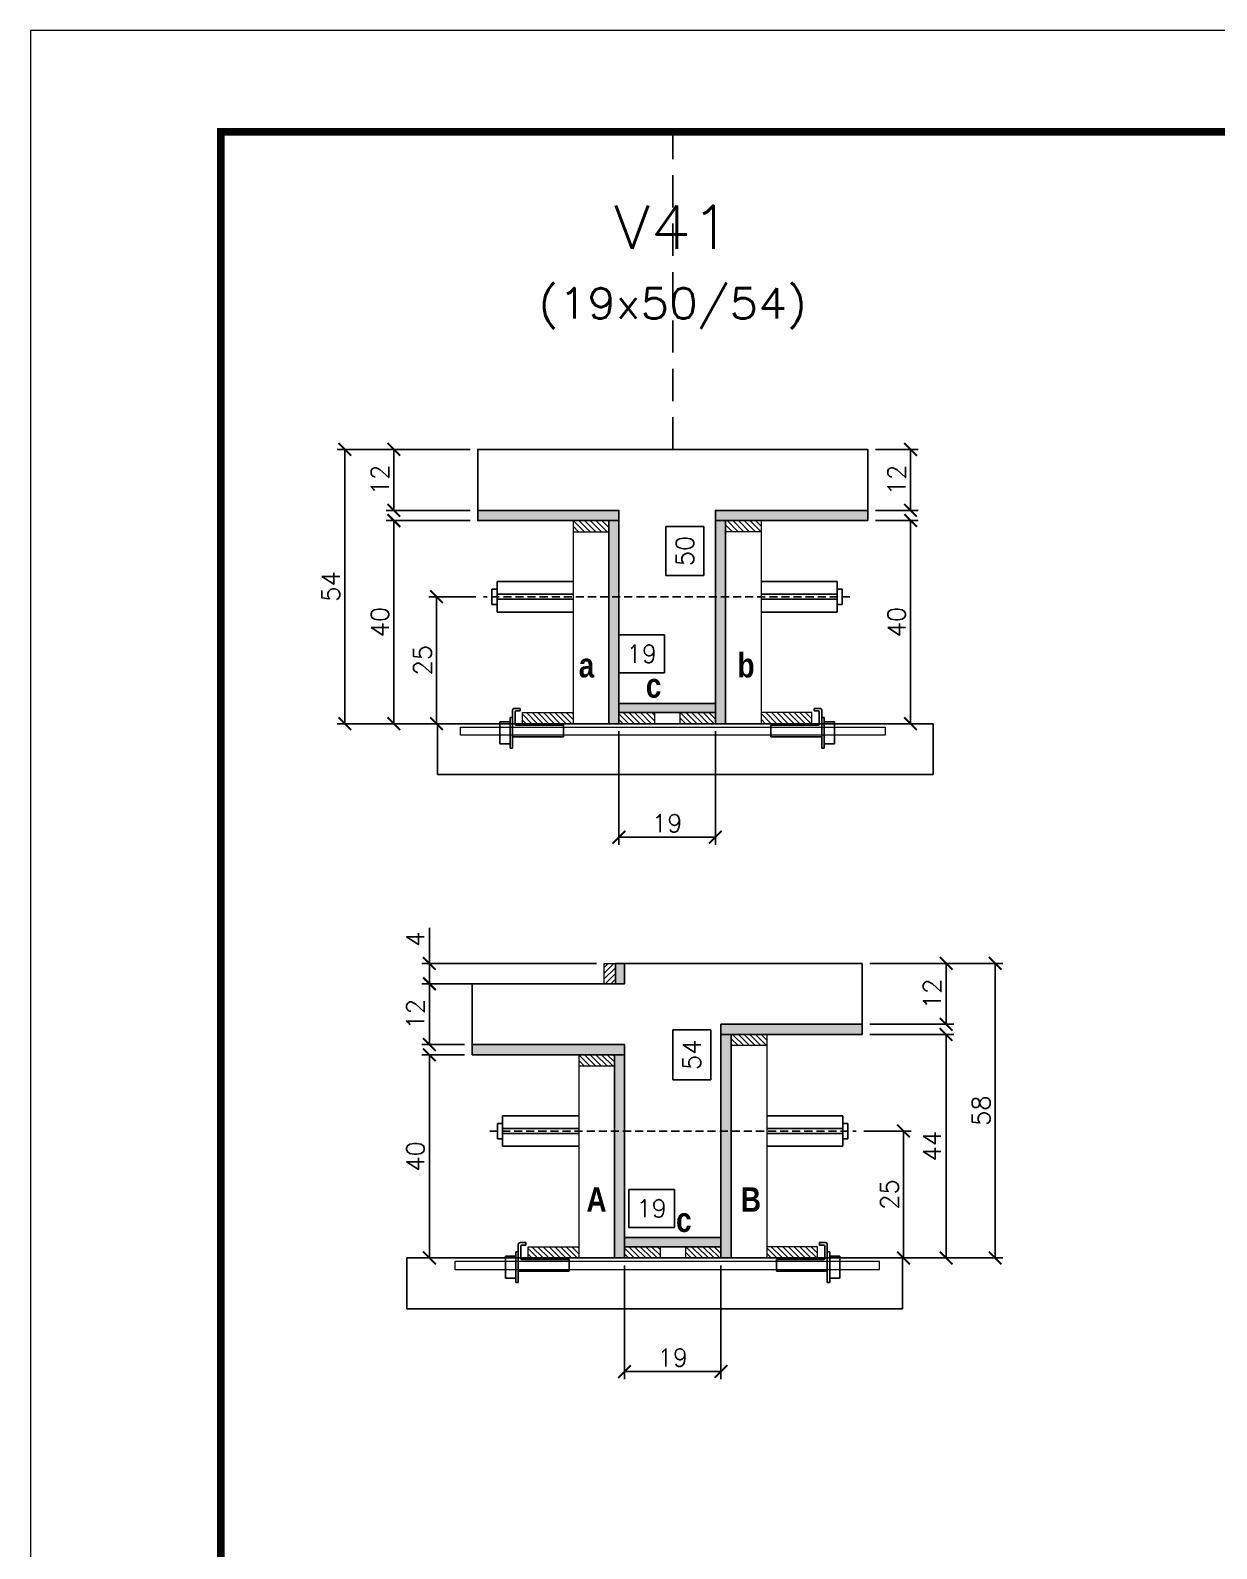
# Model space of a CAD drawing. Header units: millimetres. Extents: x 2921 to 9246, y 316 to 11751.
# Drawn here: x 2921 to 3388, y 3065 to 3663 of the extents above; entities that cross this region are included whole.
import ezdxf
from ezdxf.enums import TextEntityAlignment as Align

# ---------------------------------------------------------------- set-up
doc = ezdxf.new("R2010")
doc.units = ezdxf.units.MM
doc.linetypes.add('DASHED', pattern=[0.75, 0.5, -0.25])
doc.linetypes.add('HIDDEN', pattern=[9.525, 6.35, -3.175])
for name, color, linetype in [('1', 3, 'Continuous'), ('barrote', 251, 'Continuous'), ('COTA', 241, 'Continuous'), ('Cota Seção (2x)', 4, 'Continuous'), ('detalhes', 4, 'Continuous'), ('Hachura', 253, 'Continuous'), ('Painéis', 200, 'Continuous'), ('presilha', 1, 'Continuous'), ('TENSOR', 3, 'Continuous'), ('Texto de Titulo', 7, 'Continuous'), ('Texto Qtd Sarr', 242, 'Continuous')]:
    doc.layers.add(name, color=color, linetype=linetype)
for name, color, linetype, lineweight in [('CONCRETO', 251, 'Continuous', 25), ('Folhas', 255, 'Continuous', 9), ('Madeira', 126, 'Continuous', 18), ('SARRAFO DE PRESSAO', 251, 'DASHED', 9), ('SCO-___-LAJ', 2, 'Continuous', 0), ('Texto Seção', 7, 'Continuous', 15)]:
    doc.layers.add(name, color=color, linetype=linetype, lineweight=lineweight)
doc.styles.add('Romans', font='romans.shx')
doc.styles.add('TECNICA', font='techb___.ttf', dxfattribs={"height": 10})
doc.dimstyles.new('Cota Seção (2x)', dxfattribs={"dimtxt": 7, "dimasz": 5, "dimexe": 3, "dimexo": 3, "dimgap": 2, "dimtad": 3, "dimdec": 1, "dimlfac": 0.5, "dimzin": 12, "dimdsep": 46, "dimtxsty": 'Romans', "dimblk": 'ARCHTICK', "dimcen": 0, "dimclrd": 4, "dimclre": 4, "dimclrt": 1, "dimadec": 1, "dimazin": 3, "dimtfac": 1, "dimtdec": 1, "dimtmove": 0, "dimatfit": 3, "dimldrblk": 'OBLIQUE', "dimfxl": 1, "dimtolj": 1, "dimtzin": 12, "dimarcsym": 0})
doc.dimstyles.new('Cota Seção interna', dxfattribs={"dimtxt": 7, "dimasz": 6, "dimexe": 0.18, "dimexo": 2, "dimgap": -4, "dimtad": 3, "dimdec": 1, "dimlfac": 0.5, "dimzin": 12, "dimdsep": 46, "dimtxsty": 'Romans', "dimblk": 'ARCHTICK', "dimcen": 0.09, "dimse1": 1, "dimse2": 1, "dimsd1": 1, "dimsd2": 1, "dimclrd": 180, "dimclre": 5, "dimclrt": 1, "dimadec": 0, "dimazin": 3, "dimtfac": 1, "dimtdec": 1, "dimtofl": 0, "dimtmove": 0, "dimatfit": 3, "dimldrblk": 'ARCHTICK', "dimfxl": 1, "dimtolj": 1, "dimtzin": 0, "dimarcsym": 0})
pattern_1 = [(315, (26111.7838, -5049.9558), (1.12253202, 1.12253202), [])]
pattern_2 = [(315, (26109.5838, -4839.5692), (1.12253202, 1.12253202), [])]

# ---------------------------------------------------------------- blocks, each defined once
blk = doc.blocks.new('9999999999')
at = {"layer": 'Folhas'}
blk.add_lwpolyline([(98138.98, 34190.21), (99623.98, 34190.21), (99623.98, 35240.21), (98138.98, 35240.21)], close=True, dxfattribs=at)
at = {"layer": 'Folhas', "color": 30, "const_width": 3}
blk.add_lwpolyline([(98213.98, 34230.21), (99583.98, 34230.21), (99583.98, 35200.21), (98213.98, 35200.21)], close=True, dxfattribs=at)
blk = doc.blocks.new('titulo1')
at = {"layer": 'Defpoints', "color": 252, "linetype": 'HIDDEN', "ltscale": 2}
blk.add_line((0, 0), (0, 125), dxfattribs=at)
at = {"layer": 'Defpoints', "style": 'Romans', "oblique": 15}
blk.add_attdef('FOLHA', text='', height=10, dxfattribs=at).set_placement((0, 15.58), align=Align.MIDDLE_CENTER)
at = {"layer": 'Texto Qtd Sarr', "color": 3, "style": 'Romans', "oblique": 15}
for tag, height, p in [('TITULO', 17, (0, 71.45)), ('SEÇÃO', 12, (0, 41.55))]:
    blk.add_attdef(tag, text='', height=height, dxfattribs=at).set_placement(p, align=Align.MIDDLE_CENTER)
blk = doc.blocks.new('_ArchTick')
at = {"color": 0, "linetype": 'ByBlock', "const_width": 0.15}
blk.add_lwpolyline([(-0.5, -0.5), (0.5, 0.5)], dxfattribs=at)
blk = doc.blocks.new('*D382')
at = {"layer": 'COTA', "color": 4, "lineweight": -2, "transparency": 16777216}
for p, q in [((3144.16, 3287.69), (3075.29, 3287.69)), ((3078.29, 3287.69), (3078.29, 3263.69)), ((3092.16, 3263.69), (3075.29, 3263.69))]:
    blk.add_line(p, q, dxfattribs=at)
at = {"layer": 'Defpoints', "color": 0, "transparency": 16777216}
for p in [(3147.16, 3287.69), (3078.29, 3263.69), (3095.16, 3263.69)]:
    blk.add_point(p, dxfattribs=at)
at = {"layer": 'COTA', "color": 4, "lineweight": -2, "transparency": 16777216, "xscale": 5, "yscale": 5, "zscale": 5}
for p, rotation in [((3078.29, 3287.69), 90), ((3078.29, 3263.69), 270)]:
    blk.add_blockref('_ArchTick', p, dxfattribs=dict(at, rotation=rotation))
at = {"layer": 'COTA', "color": 1, "transparency": 16777216, "insert": (3072.79, 3275.69), "char_height": 7, "attachment_point": 5, "rotation": 90, "style": 'Romans'}
blk.add_mtext('\\A1;12', dxfattribs=at)
blk = doc.blocks.new('_Oblique')
at = {"layer": '1', "color": 0, "lineweight": -2}
blk.add_line((-0.5, -0.5), (0.5, 0.5), dxfattribs=at)
blk = doc.blocks.new('*D383')
at = {"layer": 'COTA', "color": 4, "lineweight": -2, "transparency": 16777216}
for p, q in [((3251.76, 3295.69), (3304.14, 3295.69)), ((3301.14, 3179.69), (3301.14, 3295.69)), ((3229.76, 3179.69), (3304.14, 3179.69))]:
    blk.add_line(p, q, dxfattribs=at)
at = {"layer": 'Defpoints', "color": 0, "transparency": 16777216}
for p in [(3248.76, 3295.69), (3301.14, 3295.69), (3226.76, 3179.69)]:
    blk.add_point(p, dxfattribs=at)
at = {"layer": 'COTA', "color": 4, "lineweight": -2, "transparency": 16777216, "xscale": 5, "yscale": 5, "zscale": 5}
for p, rotation in [((3301.14, 3295.69), 90), ((3301.14, 3179.69), 270)]:
    blk.add_blockref('_ArchTick', p, dxfattribs=dict(at, rotation=rotation))
at = {"layer": 'COTA', "color": 1, "transparency": 16777216, "insert": (3295.64, 3237.69), "char_height": 7, "attachment_point": 5, "rotation": 90, "style": 'Romans'}
blk.add_mtext('\\A1;58', dxfattribs=at)
blk = doc.blocks.new('*D384')
at = {"layer": 'COTA', "color": 4, "lineweight": -2, "transparency": 16777216}
for p, q in [((3092.16, 3259.69), (3075.29, 3259.69)), ((3078.29, 3179.69), (3078.29, 3259.69)), ((3118.56, 3179.69), (3075.29, 3179.69))]:
    blk.add_line(p, q, dxfattribs=at)
at = {"layer": 'Defpoints', "color": 0, "transparency": 16777216}
for p in [(3078.29, 3259.69), (3095.16, 3259.69), (3121.56, 3179.69)]:
    blk.add_point(p, dxfattribs=at)
at = {"layer": 'COTA', "color": 4, "lineweight": -2, "transparency": 16777216, "xscale": 5, "yscale": 5, "zscale": 5}
for p, rotation in [((3078.29, 3259.69), 90), ((3078.29, 3179.69), 270)]:
    blk.add_blockref('_ArchTick', p, dxfattribs=dict(at, rotation=rotation))
at = {"layer": 'COTA', "color": 1, "transparency": 16777216, "insert": (3072.79, 3219.69), "char_height": 7, "attachment_point": 5, "rotation": 90, "style": 'Romans'}
blk.add_mtext('\\A1;40', dxfattribs=at)
blk = doc.blocks.new('*D385')
at = {"layer": 'Cota Seção (2x)', "color": 180, "lineweight": -2, "transparency": 16777216}
for p, q in [((3189.16, 3269.52), (3174.16, 3269.52)), ((3174.16, 3269.52), (3174.16, 3249.85)), ((3189.16, 3249.85), (3189.16, 3269.52)), ((3174.16, 3249.85), (3189.16, 3249.85))]:
    blk.add_line(p, q, dxfattribs=at)
at = {"layer": 'Defpoints', "color": 0, "transparency": 16777216}
for p in [(3155.16, 3295.69), (3193.16, 3295.69), (3144.16, 3187.69)]:
    blk.add_point(p, dxfattribs=at)
at = {"layer": 'Cota Seção (2x)', "color": 1, "transparency": 16777216, "insert": (3181.66, 3259.69), "char_height": 7, "attachment_point": 5, "rotation": 90, "style": 'Romans'}
blk.add_mtext('\\A1;54', dxfattribs=at)
blk = doc.blocks.new('*D386')
at = {"layer": 'COTA', "color": 4, "lineweight": -2, "transparency": 16777216}
for p, q in [((3251.76, 3295.69), (3284.82, 3295.69)), ((3281.82, 3295.69), (3281.82, 3271.69)), ((3251.76, 3271.69), (3284.82, 3271.69))]:
    blk.add_line(p, q, dxfattribs=at)
at = {"layer": 'Defpoints', "color": 0, "transparency": 16777216}
for p in [(3248.76, 3295.69), (3248.76, 3271.69), (3281.82, 3271.69)]:
    blk.add_point(p, dxfattribs=at)
at = {"layer": 'COTA', "color": 4, "lineweight": -2, "transparency": 16777216, "xscale": 5, "yscale": 5, "zscale": 5}
for p, rotation in [((3281.82, 3295.69), 90), ((3281.82, 3271.69), 270)]:
    blk.add_blockref('_ArchTick', p, dxfattribs=dict(at, rotation=rotation))
at = {"layer": 'COTA', "color": 1, "transparency": 16777216, "insert": (3276.32, 3283.69), "char_height": 7, "attachment_point": 5, "rotation": 90, "style": 'Romans'}
blk.add_mtext('\\A1;12', dxfattribs=at)
blk = doc.blocks.new('*D387')
at = {"layer": 'COTA', "color": 4, "lineweight": -2, "transparency": 16777216}
for p, q in [((3251.76, 3267.69), (3284.82, 3267.69)), ((3281.82, 3267.69), (3281.82, 3179.69)), ((3229.76, 3179.69), (3284.82, 3179.69))]:
    blk.add_line(p, q, dxfattribs=at)
at = {"layer": 'Defpoints', "color": 0, "transparency": 16777216}
for p in [(3248.76, 3267.69), (3226.76, 3179.69), (3281.82, 3179.69)]:
    blk.add_point(p, dxfattribs=at)
at = {"layer": 'COTA', "color": 4, "lineweight": -2, "transparency": 16777216, "xscale": 5, "yscale": 5, "zscale": 5}
for p, rotation in [((3281.82, 3267.69), 90), ((3281.82, 3179.69), 270)]:
    blk.add_blockref('_ArchTick', p, dxfattribs=dict(at, rotation=rotation))
at = {"layer": 'COTA', "color": 1, "transparency": 16777216, "insert": (3276.32, 3223.69), "char_height": 7, "attachment_point": 5, "rotation": 90, "style": 'Romans'}
blk.add_mtext('\\A1;44', dxfattribs=at)
blk = doc.blocks.new('PRESILHA METÁLICA 1')
at = {"layer": 'presilha'}
for p, q in [((7.5, 10.64), (7.5, 19.86)), ((12, 21), (8.64, 21)), ((9, 11.57), (9, 18.93)), ((12, 19.5), (9.57, 19.5)), ((12, 21), (12, 19.5)), ((0, 13), (6, 13)), ((0, 13), (0, 0)), ((6, 15.5), (7.5, 15.5)), ((6, -2.5), (6, 15.5)), ((6, 13), (6, 0)), ((7.5, 15.5), (7.5, -2.5)), ((37.5, 11), (9.57, 11)), ((37.5, 11), (37.5, 4.1)), ((6, 0), (0, 0)), ((37.5, 4.1), (7.5, 4.1)), ((7.5, -2.5), (6, -2.5))]:
    blk.add_line(p, q, dxfattribs=at)
for centre, radius, start, end in [((8.64, 19.86), 1.14, 90, 180), ((9.57, 18.93), 0.57, 90, 180), ((9.57, 11.57), 0.57, 180, 270)]:
    blk.add_arc(centre, radius, start, end, dxfattribs=at)
blk = doc.blocks.new('*D388')
at = {"layer": 'COTA', "color": 4, "lineweight": -2, "transparency": 16777216}
for p, q in [((3155.16, 3176.69), (3155.16, 3131.96)), ((3193.16, 3176.69), (3193.16, 3131.96)), ((3193.16, 3134.96), (3155.16, 3134.96))]:
    blk.add_line(p, q, dxfattribs=at)
at = {"layer": 'Defpoints', "color": 0, "transparency": 16777216}
for p in [(3155.16, 3179.69), (3193.16, 3179.69), (3155.16, 3134.96)]:
    blk.add_point(p, dxfattribs=at)
at = {"layer": 'COTA', "color": 4, "lineweight": -2, "transparency": 16777216, "xscale": 5, "yscale": 5, "zscale": 5, "rotation": 180}
blk.add_blockref('_ArchTick', (3155.16, 3134.96), dxfattribs=at)
at = {"layer": 'COTA', "color": 4, "lineweight": -2, "transparency": 16777216, "xscale": 5, "yscale": 5, "zscale": 5}
blk.add_blockref('_ArchTick', (3193.16, 3134.96), dxfattribs=at)
at = {"layer": 'COTA', "color": 1, "transparency": 16777216, "insert": (3174.16, 3140.46), "char_height": 7, "attachment_point": 5, "style": 'Romans'}
blk.add_mtext('\\A1;19', dxfattribs=at)
blk = doc.blocks.new('*D979')
at = {"layer": 'COTA', "color": 4, "lineweight": -2, "transparency": 16777216}
for p, q in [((3249.47, 3229.66), (3268.02, 3229.66)), ((3265.02, 3229.66), (3265.02, 3179.69)), ((3249.47, 3179.69), (3268.02, 3179.69))]:
    blk.add_line(p, q, dxfattribs=at)
at = {"layer": 'Defpoints', "color": 0, "transparency": 16777216}
for p in [(3246.47, 3229.66), (3246.47, 3179.69), (3265.02, 3179.69)]:
    blk.add_point(p, dxfattribs=at)
at = {"layer": 'COTA', "color": 4, "lineweight": -2, "transparency": 16777216, "xscale": 5, "yscale": 5, "zscale": 5}
for p, rotation in [((3265.02, 3229.66), 90), ((3265.02, 3179.69), 270)]:
    blk.add_blockref('_ArchTick', p, dxfattribs=dict(at, rotation=rotation))
at = {"layer": 'COTA', "color": 1, "transparency": 16777216, "insert": (3259.52, 3204.67), "char_height": 7, "attachment_point": 5, "rotation": 90, "style": 'Romans'}
blk.add_mtext('\\A1;25', dxfattribs=at)
blk = doc.blocks.new('*D389')
at = {"layer": 'Cota Seção (2x)', "color": 180, "lineweight": -2, "transparency": 16777216}
for p, q in [((3174.84, 3206.69), (3156.84, 3206.69)), ((3156.84, 3206.69), (3156.84, 3191.69)), ((3174.84, 3191.69), (3174.84, 3206.69)), ((3156.84, 3191.69), (3174.84, 3191.69))]:
    blk.add_line(p, q, dxfattribs=at)
at = {"layer": 'Defpoints', "color": 0, "transparency": 16777216}
for p in [(3155.16, 3187.69), (3155.16, 3179.69), (3193.16, 3179.69)]:
    blk.add_point(p, dxfattribs=at)
at = {"layer": 'Cota Seção (2x)', "color": 1, "transparency": 16777216, "insert": (3165.84, 3199.19), "char_height": 7, "attachment_point": 5, "style": 'Romans'}
blk.add_mtext('\\A1;19', dxfattribs=at)
blk = doc.blocks.new('*D980')
at = {"layer": 'COTA', "color": 4, "lineweight": -2, "transparency": 16777216}
for p, q in [((3078.29, 3295.69), (3078.29, 3309.69)), ((3144.16, 3295.69), (3075.29, 3295.69)), ((3078.29, 3287.69), (3078.29, 3295.69)), ((3092.16, 3287.69), (3075.29, 3287.69))]:
    blk.add_line(p, q, dxfattribs=at)
at = {"layer": 'Defpoints', "color": 0, "transparency": 16777216}
for p in [(3078.29, 3295.69), (3147.16, 3295.69), (3095.16, 3287.69)]:
    blk.add_point(p, dxfattribs=at)
at = {"layer": 'COTA', "color": 4, "lineweight": -2, "transparency": 16777216, "xscale": 5, "yscale": 5, "zscale": 5}
for p, rotation in [((3078.29, 3295.69), 90), ((3078.29, 3287.69), 270)]:
    blk.add_blockref('_ArchTick', p, dxfattribs=dict(at, rotation=rotation))
at = {"layer": 'COTA', "color": 1, "transparency": 16777216, "insert": (3072.79, 3305.19), "char_height": 7, "attachment_point": 5, "rotation": 90, "style": 'Romans'}
blk.add_mtext('\\A1;4', dxfattribs=at)
blk = doc.blocks.new('*D390')
at = {"layer": 'COTA', "color": 4, "lineweight": -2, "transparency": 16777216}
for p, q in [((3253.96, 3498.07), (3270.84, 3498.07)), ((3267.84, 3498.07), (3267.84, 3474.07)), ((3253.96, 3474.07), (3270.84, 3474.07))]:
    blk.add_line(p, q, dxfattribs=at)
at = {"layer": 'Defpoints', "color": 0, "transparency": 16777216}
for p in [(3250.96, 3498.07), (3250.96, 3474.07), (3267.84, 3474.07)]:
    blk.add_point(p, dxfattribs=at)
at = {"layer": 'COTA', "color": 4, "lineweight": -2, "transparency": 16777216, "xscale": 5, "yscale": 5, "zscale": 5}
for p, rotation in [((3267.84, 3498.07), 90), ((3267.84, 3474.07), 270)]:
    blk.add_blockref('_ArchTick', p, dxfattribs=dict(at, rotation=rotation))
at = {"layer": 'COTA', "color": 1, "transparency": 16777216, "insert": (3262.34, 3486.07), "char_height": 7, "attachment_point": 5, "rotation": 90, "style": 'Romans'}
blk.add_mtext('\\A1;12', dxfattribs=at)
blk = doc.blocks.new('*D391')
at = {"layer": 'COTA', "color": 4, "lineweight": -2, "transparency": 16777216}
for p, q in [((3094.36, 3498.07), (3041.99, 3498.07)), ((3044.99, 3390.07), (3044.99, 3498.07)), ((3116.36, 3390.07), (3041.99, 3390.07))]:
    blk.add_line(p, q, dxfattribs=at)
at = {"layer": 'Defpoints', "color": 0, "transparency": 16777216}
for p in [(3044.99, 3498.07), (3097.36, 3498.07), (3119.36, 3390.07)]:
    blk.add_point(p, dxfattribs=at)
at = {"layer": 'COTA', "color": 4, "lineweight": -2, "transparency": 16777216, "xscale": 5, "yscale": 5, "zscale": 5}
for p, rotation in [((3044.99, 3498.07), 90), ((3044.99, 3390.07), 270)]:
    blk.add_blockref('_ArchTick', p, dxfattribs=dict(at, rotation=rotation))
at = {"layer": 'COTA', "color": 1, "transparency": 16777216, "insert": (3039.49, 3444.07), "char_height": 7, "attachment_point": 5, "rotation": 90, "style": 'Romans'}
blk.add_mtext('\\A1;54', dxfattribs=at)
blk = doc.blocks.new('*D392')
at = {"layer": 'COTA', "color": 4, "lineweight": -2, "transparency": 16777216}
for p, q in [((3253.96, 3470.07), (3270.84, 3470.07)), ((3267.84, 3390.07), (3267.84, 3470.07)), ((3227.56, 3390.07), (3270.84, 3390.07))]:
    blk.add_line(p, q, dxfattribs=at)
at = {"layer": 'Defpoints', "color": 0, "transparency": 16777216}
for p in [(3250.96, 3470.07), (3267.84, 3470.07), (3224.56, 3390.07)]:
    blk.add_point(p, dxfattribs=at)
at = {"layer": 'COTA', "color": 4, "lineweight": -2, "transparency": 16777216, "xscale": 5, "yscale": 5, "zscale": 5}
for p, rotation in [((3267.84, 3470.07), 90), ((3267.84, 3390.07), 270)]:
    blk.add_blockref('_ArchTick', p, dxfattribs=dict(at, rotation=rotation))
at = {"layer": 'COTA', "color": 1, "transparency": 16777216, "insert": (3262.34, 3430.07), "char_height": 7, "attachment_point": 5, "rotation": 90, "style": 'Romans'}
blk.add_mtext('\\A1;40', dxfattribs=at)
blk = doc.blocks.new('*D393')
at = {"layer": 'Cota Seção (2x)', "color": 180, "lineweight": -2, "transparency": 16777216}
for p, q in [((3186.46, 3467.74), (3171.46, 3467.74)), ((3171.46, 3467.74), (3171.46, 3448.41)), ((3186.46, 3448.41), (3186.46, 3467.74)), ((3171.46, 3448.41), (3186.46, 3448.41))]:
    blk.add_line(p, q, dxfattribs=at)
at = {"layer": 'Defpoints', "color": 0, "transparency": 16777216}
for p in [(3190.46, 3498.07), (3201.96, 3498.07), (3201.96, 3398.07)]:
    blk.add_point(p, dxfattribs=at)
at = {"layer": 'Cota Seção (2x)', "color": 1, "transparency": 16777216, "insert": (3178.96, 3458.07), "char_height": 7, "attachment_point": 5, "rotation": 90, "style": 'Romans'}
blk.add_mtext('\\A1;50', dxfattribs=at)
blk = doc.blocks.new('*D394')
at = {"layer": 'COTA', "color": 4, "lineweight": -2, "transparency": 16777216}
for p, q in [((3094.36, 3498.07), (3061.31, 3498.07)), ((3064.31, 3498.07), (3064.31, 3474.07)), ((3094.36, 3474.07), (3061.31, 3474.07))]:
    blk.add_line(p, q, dxfattribs=at)
at = {"layer": 'Defpoints', "color": 0, "transparency": 16777216}
for p in [(3097.36, 3498.07), (3064.31, 3474.07), (3097.36, 3474.07)]:
    blk.add_point(p, dxfattribs=at)
at = {"layer": 'COTA', "color": 4, "lineweight": -2, "transparency": 16777216, "xscale": 5, "yscale": 5, "zscale": 5}
for p, rotation in [((3064.31, 3498.07), 90), ((3064.31, 3474.07), 270)]:
    blk.add_blockref('_ArchTick', p, dxfattribs=dict(at, rotation=rotation))
at = {"layer": 'COTA', "color": 1, "transparency": 16777216, "insert": (3058.81, 3486.07), "char_height": 7, "attachment_point": 5, "rotation": 90, "style": 'Romans'}
blk.add_mtext('\\A1;12', dxfattribs=at)
blk = doc.blocks.new('*D395')
at = {"layer": 'COTA', "color": 4, "lineweight": -2, "transparency": 16777216}
for p, q in [((3094.36, 3470.07), (3061.31, 3470.07)), ((3064.31, 3470.07), (3064.31, 3390.07)), ((3116.36, 3390.07), (3061.31, 3390.07))]:
    blk.add_line(p, q, dxfattribs=at)
at = {"layer": 'Defpoints', "color": 0, "transparency": 16777216}
for p in [(3097.36, 3470.07), (3064.31, 3390.07), (3119.36, 3390.07)]:
    blk.add_point(p, dxfattribs=at)
at = {"layer": 'COTA', "color": 4, "lineweight": -2, "transparency": 16777216, "xscale": 5, "yscale": 5, "zscale": 5}
for p, rotation in [((3064.31, 3470.07), 90), ((3064.31, 3390.07), 270)]:
    blk.add_blockref('_ArchTick', p, dxfattribs=dict(at, rotation=rotation))
at = {"layer": 'COTA', "color": 1, "transparency": 16777216, "insert": (3058.81, 3430.07), "char_height": 7, "attachment_point": 5, "rotation": 90, "style": 'Romans'}
blk.add_mtext('\\A1;40', dxfattribs=at)
blk = doc.blocks.new('*D396')
at = {"layer": 'COTA', "color": 4, "lineweight": -2, "transparency": 16777216}
for p, q in [((3152.96, 3387.07), (3152.96, 3342.35)), ((3190.96, 3387.07), (3190.96, 3342.35)), ((3152.96, 3345.35), (3190.96, 3345.35))]:
    blk.add_line(p, q, dxfattribs=at)
at = {"layer": 'Defpoints', "color": 0, "transparency": 16777216}
for p in [(3152.96, 3390.07), (3190.96, 3390.07), (3190.96, 3345.35)]:
    blk.add_point(p, dxfattribs=at)
at = {"layer": 'COTA', "color": 4, "lineweight": -2, "transparency": 16777216, "xscale": 5, "yscale": 5, "zscale": 5, "rotation": 180}
blk.add_blockref('_ArchTick', (3152.96, 3345.35), dxfattribs=at)
at = {"layer": 'COTA', "color": 4, "lineweight": -2, "transparency": 16777216, "xscale": 5, "yscale": 5, "zscale": 5}
blk.add_blockref('_ArchTick', (3190.96, 3345.35), dxfattribs=at)
at = {"layer": 'COTA', "color": 1, "transparency": 16777216, "insert": (3171.96, 3350.85), "char_height": 7, "attachment_point": 5, "style": 'Romans'}
blk.add_mtext('\\A1;19', dxfattribs=at)
blk = doc.blocks.new('*D981')
at = {"layer": 'COTA', "color": 4, "lineweight": -2, "transparency": 16777216}
for p, q in [((3096.66, 3440.04), (3078.11, 3440.04)), ((3081.11, 3440.04), (3081.11, 3390.07)), ((3096.66, 3390.07), (3078.11, 3390.07))]:
    blk.add_line(p, q, dxfattribs=at)
at = {"layer": 'Defpoints', "color": 0, "transparency": 16777216}
for p in [(3099.66, 3440.04), (3081.11, 3390.07), (3099.66, 3390.07)]:
    blk.add_point(p, dxfattribs=at)
at = {"layer": 'COTA', "color": 4, "lineweight": -2, "transparency": 16777216, "xscale": 5, "yscale": 5, "zscale": 5}
for p, rotation in [((3081.11, 3440.04), 90), ((3081.11, 3390.07), 270)]:
    blk.add_blockref('_ArchTick', p, dxfattribs=dict(at, rotation=rotation))
at = {"layer": 'COTA', "color": 1, "transparency": 16777216, "insert": (3075.61, 3415.06), "char_height": 7, "attachment_point": 5, "rotation": 90, "style": 'Romans'}
blk.add_mtext('\\A1;25', dxfattribs=at)
blk = doc.blocks.new('*D397')
at = {"layer": 'Cota Seção (2x)', "color": 180, "lineweight": -2, "transparency": 16777216}
for p, q in [((3170.96, 3425.07), (3152.96, 3425.07)), ((3152.96, 3425.07), (3152.96, 3410.07)), ((3170.96, 3410.07), (3170.96, 3425.07)), ((3152.96, 3410.07), (3170.96, 3410.07))]:
    blk.add_line(p, q, dxfattribs=at)
at = {"layer": 'Defpoints', "color": 0, "transparency": 16777216}
for p in [(3190.96, 3406.07), (3152.97, 3390.07), (3190.96, 3390.07)]:
    blk.add_point(p, dxfattribs=at)
at = {"layer": 'Cota Seção (2x)', "color": 1, "transparency": 16777216, "insert": (3161.96, 3417.57), "char_height": 7, "attachment_point": 5, "style": 'Romans'}
blk.add_mtext('\\A1;19', dxfattribs=at)

msp = doc.modelspace()

# ---------------------------------------------------------------- hatches: boundary and pattern name
at = {"layer": 'Hachura'}
h = msp.add_hatch(color=256, dxfattribs=at)
h.dxf.hatch_style = 1
h.paths.add_polyline_path([(3152.96, 3470.07), (3152.96, 3474.07), (3097.36, 3474.07), (3097.36, 3470.07)])
h = msp.add_hatch(color=256, dxfattribs=at)
h.dxf.hatch_style = 1
h.paths.add_polyline_path([(3152.96, 3474.07), (3148.96, 3474.07), (3148.96, 3390.07), (3152.96, 3390.07)])
h = msp.add_hatch(color=256, dxfattribs=at)
h.dxf.hatch_style = 1
h.paths.add_polyline_path([(3194.96, 3474.07), (3190.96, 3474.07), (3190.96, 3390.07), (3194.96, 3390.07)])
h = msp.add_hatch(color=256, dxfattribs=at)
h.dxf.hatch_style = 1
h.paths.add_polyline_path([(3250.96, 3470.07), (3250.96, 3474.07), (3190.96, 3474.07), (3190.96, 3470.07)])
h = msp.add_hatch(dxfattribs=at)
h.set_pattern_fill('ANSI31', color=256, scale=0.5, angle=270, style=0)
h.set_pattern_definition([(315, (26109.5838, -4837.5692), (1.12253202, 1.12253202), [])])
h.paths.add_polyline_path([(3148.96, 3465.67), (3148.96, 3470.07), (3134.96, 3470.07), (3134.96, 3465.67)])
h = msp.add_hatch(dxfattribs=at)
h.set_pattern_fill('ANSI31', color=256, scale=0.5, angle=270, style=0)
h.set_pattern_definition([(315, (26109.5838, -4837.5692), (1.12253202, 1.12253202), [])])
h.paths.add_polyline_path([(3194.96, 3465.67), (3194.96, 3470.07), (3208.96, 3470.07), (3208.96, 3465.67)])
h = msp.add_hatch(color=256, dxfattribs=at)
h.dxf.hatch_style = 1
h.paths.add_polyline_path([(3190.96, 3394.47), (3190.96, 3398.07), (3152.96, 3398.07), (3152.96, 3394.47)])
h = msp.add_hatch(dxfattribs=at)
h.set_pattern_fill('ANSI31', color=256, scale=0.5, angle=270, style=0)
h.set_pattern_definition([(315, (26109.5838, -4839.5692), (1.12253202, 1.12253202), [])])
h.paths.add_polyline_path([(3114.96, 3390.07), (3114.96, 3394.47), (3134.96, 3394.47), (3134.96, 3390.07)])
h = msp.add_hatch(dxfattribs=at)
h.set_pattern_fill('ANSI31', color=256, scale=0.5, angle=270, style=0)
h.set_pattern_definition(pattern_2)
h.paths.add_polyline_path([(3152.96, 3390.07), (3152.96, 3394.47), (3166.96, 3394.47), (3166.96, 3390.07)])
h = msp.add_hatch(dxfattribs=at)
h.set_pattern_fill('ANSI31', color=256, scale=0.5, angle=270, style=0)
h.set_pattern_definition(pattern_2)
h.paths.add_polyline_path([(3190.96, 3390.07), (3190.96, 3394.47), (3176.96, 3394.47), (3176.96, 3390.07)])
h = msp.add_hatch(dxfattribs=at)
h.set_pattern_fill('ANSI31', color=256, scale=0.5, angle=270, style=0)
h.set_pattern_definition(pattern_2)
h.paths.add_polyline_path([(3228.96, 3390.07), (3228.96, 3394.47), (3208.96, 3394.47), (3208.96, 3390.07)])
h = msp.add_hatch(dxfattribs=at)
h.set_pattern_fill('ANSI31', color=256, scale=0.5, angle=180, style=0)
h.set_pattern_definition([(225, (-5082.4801, -19660.9323), (1.12253202, -1.12253202), [])])
h.paths.add_polyline_path([(3147.16, 3295.69), (3151.56, 3295.69), (3151.56, 3287.69), (3147.16, 3287.69)])
h = msp.add_hatch(color=256, dxfattribs=at)
h.dxf.hatch_style = 1
h.paths.add_polyline_path([(3151.56, 3295.69), (3155.16, 3295.69), (3155.16, 3287.69), (3151.56, 3287.69)])
h = msp.add_hatch(color=256, dxfattribs=at)
h.dxf.hatch_style = 1
h.paths.add_polyline_path([(3193.16, 3267.69), (3193.16, 3271.69), (3248.76, 3271.69), (3248.76, 3267.69)])
h = msp.add_hatch(color=256, dxfattribs=at)
h.dxf.hatch_style = 1
h.paths.add_polyline_path([(3197.16, 3267.69), (3193.16, 3267.69), (3193.16, 3179.69), (3197.16, 3179.69)])
h = msp.add_hatch(dxfattribs=at)
h.set_pattern_fill('ANSI31', color=256, scale=0.5, angle=270, style=0)
h.set_pattern_definition([(315, (26111.7838, -5039.9558), (1.12253202, 1.12253202), [])])
h.paths.add_polyline_path([(3197.16, 3263.29), (3197.16, 3267.69), (3211.16, 3267.69), (3211.16, 3263.29)])
h = msp.add_hatch(color=256, dxfattribs=at)
h.dxf.hatch_style = 1
h.paths.add_polyline_path([(3095.16, 3259.69), (3095.16, 3263.69), (3155.16, 3263.69), (3155.16, 3259.69)])
h = msp.add_hatch(dxfattribs=at)
h.set_pattern_fill('ANSI31', color=256, scale=0.5, angle=270, style=0)
h.set_pattern_definition([(315, (26111.7838, -5047.9558), (1.12253202, 1.12253202), [])])
h.paths.add_polyline_path([(3151.16, 3255.29), (3151.16, 3259.69), (3137.16, 3259.69), (3137.16, 3255.29)])
h = msp.add_hatch(color=256, dxfattribs=at)
h.dxf.hatch_style = 1
h.paths.add_polyline_path([(3151.16, 3259.69), (3155.16, 3259.69), (3155.16, 3179.69), (3151.16, 3179.69)])
h = msp.add_hatch(color=256, dxfattribs=at)
h.dxf.hatch_style = 1
h.paths.add_polyline_path([(3155.16, 3184.09), (3155.16, 3187.69), (3193.16, 3187.69), (3193.16, 3184.09)])
h = msp.add_hatch(dxfattribs=at)
h.set_pattern_fill('ANSI31', color=256, scale=0.5, angle=270, style=0)
h.set_pattern_definition(pattern_1)
h.paths.add_polyline_path([(3117.16, 3179.69), (3117.16, 3184.09), (3137.16, 3184.09), (3137.16, 3179.69)])
h = msp.add_hatch(dxfattribs=at)
h.set_pattern_fill('ANSI31', color=256, scale=0.5, angle=270, style=0)
h.set_pattern_definition(pattern_1)
h.paths.add_polyline_path([(3155.16, 3179.69), (3155.16, 3184.09), (3169.16, 3184.09), (3169.16, 3179.69)])
h = msp.add_hatch(dxfattribs=at)
h.set_pattern_fill('ANSI31', color=256, scale=0.5, angle=270, style=0)
h.set_pattern_definition(pattern_1)
h.paths.add_polyline_path([(3193.16, 3179.69), (3193.16, 3184.09), (3179.16, 3184.09), (3179.16, 3179.69)])
h = msp.add_hatch(dxfattribs=at)
h.set_pattern_fill('ANSI31', color=256, scale=0.5, angle=270, style=0)
h.set_pattern_definition([(315, (26111.7838, -5049.9558), (1.12253202, 1.12253202), [])])
h.paths.add_polyline_path([(3231.16, 3179.69), (3231.16, 3184.09), (3211.16, 3184.09), (3211.16, 3179.69)])

# ---------------------------------------------------------------- linework, layer by layer
at = {"ltscale": 3}
for p, q in [((3104.96, 3446.04), (3104.96, 3434.04)), ((3104.96, 3446.04), (3134.96, 3446.04)), ((3238.96, 3446.04), (3208.96, 3446.04)), ((3238.96, 3446.04), (3238.96, 3434.04)), ((3102.96, 3443.04), (3102.96, 3437.04)), ((3102.96, 3443.04), (3104.96, 3443.04)), ((3134.96, 3441.04), (3104.96, 3441.04)), ((3134.96, 3439.04), (3104.96, 3439.04)), ((3208.96, 3441.04), (3238.96, 3441.04)), ((3208.96, 3439.04), (3238.96, 3439.04)), ((3238.96, 3443.04), (3240.96, 3443.04)), ((3240.96, 3443.04), (3240.96, 3437.04)), ((3104.96, 3437.04), (3102.96, 3437.04)), ((3104.96, 3434.04), (3134.96, 3434.04)), ((3238.96, 3434.04), (3208.96, 3434.04)), ((3238.96, 3437.04), (3240.96, 3437.04)), ((3107.16, 3235.66), (3107.16, 3223.66)), ((3107.16, 3235.66), (3137.16, 3235.66)), ((3241.16, 3235.66), (3211.16, 3235.66)), ((3241.16, 3235.66), (3241.16, 3223.66)), ((3105.16, 3232.66), (3105.16, 3226.66)), ((3107.16, 3232.66), (3105.16, 3232.66)), ((3137.16, 3230.66), (3107.16, 3230.66)), ((3137.16, 3228.66), (3107.16, 3228.66)), ((3211.16, 3230.66), (3241.16, 3230.66)), ((3211.16, 3228.66), (3241.16, 3228.66)), ((3243.16, 3232.66), (3241.16, 3232.66)), ((3243.16, 3232.66), (3243.16, 3226.66)), ((3107.16, 3226.66), (3105.16, 3226.66)), ((3107.16, 3223.66), (3137.16, 3223.66)), ((3241.16, 3223.66), (3211.16, 3223.66)), ((3241.16, 3226.66), (3243.16, 3226.66))]:
    msp.add_line(p, q, dxfattribs=at)
at = {"layer": 'barrote'}
for points in [[(3081.51, 3370.07), (3276.69, 3370.07), (3276.69, 3390.07), (3081.51, 3390.07)], [(3264.62, 3159.69), (3069.44, 3159.69), (3069.44, 3179.69), (3264.62, 3179.69)]]:
    msp.add_lwpolyline(points, close=True, dxfattribs=at)
at = {"layer": 'CONCRETO'}
msp.add_lwpolyline([(3097.36, 3474.07), (3097.36, 3498.07), (3250.96, 3498.07), (3250.96, 3474.07), (3190.96, 3474.07), (3190.96, 3398.07), (3152.96, 3398.07), (3152.96, 3474.07)], close=True, dxfattribs=at)
msp.add_lwpolyline([(3248.76, 3295.69), (3248.76, 3271.69), (3193.16, 3271.69), (3193.16, 3187.69), (3155.16, 3187.69), (3155.16, 3263.69), (3095.16, 3263.69), (3095.16, 3287.69), (3155.16, 3287.69), (3155.16, 3295.69), (3248.76, 3295.69)], dxfattribs=at)
at = {"layer": 'Madeira'}
for points in [[(3148.96, 3465.67), (3148.96, 3470.07), (3134.96, 3470.07), (3134.96, 3465.67)], [(3148.96, 3470.07), (3134.96, 3470.07), (3134.96, 3390.07), (3148.96, 3390.07)], [(3194.96, 3465.67), (3194.96, 3470.07), (3208.96, 3470.07), (3208.96, 3465.67)], [(3194.96, 3470.07), (3208.96, 3470.07), (3208.96, 3390.07), (3194.96, 3390.07)], [(3114.96, 3390.07), (3114.96, 3394.47), (3134.96, 3394.47), (3134.96, 3390.07)], [(3152.96, 3390.07), (3152.96, 3394.47), (3166.96, 3394.47), (3166.96, 3390.07)], [(3190.96, 3390.07), (3190.96, 3394.47), (3176.96, 3394.47), (3176.96, 3390.07)], [(3228.96, 3390.07), (3228.96, 3394.47), (3208.96, 3394.47), (3208.96, 3390.07)], [(3147.16, 3295.69), (3151.56, 3295.69), (3151.56, 3287.69), (3147.16, 3287.69)], [(3197.16, 3263.29), (3197.16, 3267.69), (3211.16, 3267.69), (3211.16, 3263.29)], [(3197.16, 3267.69), (3211.16, 3267.69), (3211.16, 3179.69), (3197.16, 3179.69)], [(3151.16, 3255.29), (3151.16, 3259.69), (3137.16, 3259.69), (3137.16, 3255.29)], [(3151.16, 3259.69), (3137.16, 3259.69), (3137.16, 3179.69), (3151.16, 3179.69)], [(3117.16, 3179.69), (3117.16, 3184.09), (3137.16, 3184.09), (3137.16, 3179.69)], [(3155.16, 3179.69), (3155.16, 3184.09), (3169.16, 3184.09), (3169.16, 3179.69)], [(3193.16, 3179.69), (3193.16, 3184.09), (3179.16, 3184.09), (3179.16, 3179.69)], [(3231.16, 3179.69), (3231.16, 3184.09), (3211.16, 3184.09), (3211.16, 3179.69)]]:
    msp.add_lwpolyline(points, close=True, dxfattribs=at)
at = {"layer": 'Painéis'}
for points in [[(3152.96, 3470.07), (3152.96, 3474.07), (3097.36, 3474.07), (3097.36, 3470.07)], [(3250.96, 3470.07), (3250.96, 3474.07), (3190.96, 3474.07), (3190.96, 3470.07)], [(3148.96, 3470.07), (3152.96, 3470.07), (3152.96, 3390.07), (3148.96, 3390.07)], [(3194.96, 3470.07), (3190.96, 3470.07), (3190.96, 3390.07), (3194.96, 3390.07)], [(3190.96, 3394.47), (3190.96, 3398.07), (3152.96, 3398.07), (3152.96, 3394.47)], [(3151.56, 3295.69), (3155.16, 3295.69), (3155.16, 3287.69), (3151.56, 3287.69)], [(3193.16, 3267.69), (3193.16, 3271.69), (3248.76, 3271.69), (3248.76, 3267.69)], [(3197.16, 3267.69), (3193.16, 3267.69), (3193.16, 3179.69), (3197.16, 3179.69)], [(3095.16, 3259.69), (3095.16, 3263.69), (3155.16, 3263.69), (3155.16, 3259.69)], [(3151.16, 3259.69), (3155.16, 3259.69), (3155.16, 3179.69), (3151.16, 3179.69)], [(3155.16, 3184.09), (3155.16, 3187.69), (3193.16, 3187.69), (3193.16, 3184.09)]]:
    msp.add_lwpolyline(points, close=True, dxfattribs=at)
at = {"layer": 'SCO-___-LAJ', "color": 1}
for points in [[(3090.51, 3388.74), (3257.82, 3388.74), (3257.82, 3385.54), (3090.51, 3385.54)], [(3255.62, 3178.35), (3088.31, 3178.35), (3088.31, 3175.15), (3255.62, 3175.15)]]:
    msp.add_lwpolyline(points, close=True, dxfattribs=at)
at = {"layer": 'TENSOR', "linetype": 'HIDDEN', "ltscale": 0.5}
for p, q in [((3243.96, 3440.04), (3099.66, 3440.04)), ((3102.16, 3229.66), (3246.47, 3229.66))]:
    msp.add_line(p, q, dxfattribs=at)

# ---------------------------------------------------------------- block references
at = {"layer": 'presilha', "yscale": 0.6666666666666666, "zscale": 0.6666666666666666}
for p, xscale in [((3106.1, 3382.11), 0.6666666666666666), ((3237.83, 3382.11), -0.6666666666666666), ((3108.3, 3171.72), 0.6666666666666666), ((3240.03, 3171.72), -0.6666666666666666)]:
    msp.add_blockref('PRESILHA METÁLICA 1', p, dxfattribs=dict(at, xscale=xscale))
at = {"layer": 'SARRAFO DE PRESSAO', "color": 6, "linetype": 'ByBlock'}
msp.add_blockref('9999999999', (-95217.85, -31577.13), dxfattribs=at)
at = {"layer": 'Texto Seção'}
ref = msp.add_blockref('titulo1', (3174.16, 3498.07), dxfattribs=at)
ref.add_attrib('TITULO', 'V41', dxfattribs={"layer": 'Texto de Titulo', "color": 7, "height": 17, "style": 'Romans', "width": 1.1}).set_placement((3174.16, 3585.57), align=Align.MIDDLE_CENTER)
ref.add_attrib('SEÇÃO', '(19x50/54)', dxfattribs={"layer": 'Texto de Titulo', "color": 7, "height": 12, "style": 'Romans', "width": 1.1}).set_placement((3174.16, 3555.57), align=Align.MIDDLE_CENTER)

# ---------------------------------------------------------------- texts
at = {"layer": 'detalhes', "style": 'TECNICA'}
for s, p in [('a', (3137.13, 3408.28)), ('b', (3199.68, 3408.26)), ('c', (3163.56, 3400.31)), ('A', (3140.16, 3197.88)), ('B', (3200.99, 3197.89)), ('c', (3175.46, 3189.92))]:
    msp.add_text(s, height=9.6, dxfattribs=at).set_placement(p)

# ---------------------------------------------------------------- dimensions: what is measured, and where the dimension line sits
at = {"layer": 'COTA'}
for base, p1, p2, angle, picture, middle in [((3044.99, 3498.07), (3119.36, 3390.07), (3097.36, 3498.07), 90, '*D391', (3039.49, 3444.07)), ((3064.31, 3474.07), (3097.36, 3498.07), (3097.36, 3474.07), 90, '*D394', (3058.81, 3486.07)), ((3267.84, 3474.07), (3250.96, 3498.07), (3250.96, 3474.07), 90, '*D390', (3262.34, 3486.07)), ((3064.31, 3390.07), (3097.36, 3470.07), (3119.36, 3390.07), 90, '*D395', (3058.81, 3430.07)), ((3267.84, 3470.07), (3224.56, 3390.07), (3250.96, 3470.07), 90, '*D392', (3262.34, 3430.07)), ((3081.11, 3390.07), (3099.66, 3440.04), (3099.66, 3390.07), 90, '*D981', (3075.61, 3415.06)), ((3078.29, 3295.69), (3095.16, 3287.69), (3147.16, 3295.69), 90, '*D980', (3072.79, 3305.19)), ((3301.14, 3295.69), (3226.76, 3179.69), (3248.76, 3295.69), 90, '*D383', (3295.64, 3237.69)), ((3281.82, 3271.69), (3248.76, 3295.69), (3248.76, 3271.69), 90, '*D386', (3276.32, 3283.69)), ((3078.29, 3263.69), (3147.16, 3287.69), (3095.16, 3263.69), 90, '*D382', (3072.79, 3275.69)), ((3281.82, 3179.69), (3248.76, 3267.69), (3226.76, 3179.69), 90, '*D387', (3276.32, 3223.69)), ((3078.29, 3259.69), (3121.56, 3179.69), (3095.16, 3259.69), 90, '*D384', (3072.79, 3219.69)), ((3265.02, 3179.69), (3246.47, 3229.66), (3246.47, 3179.69), 90, '*D979', (3259.52, 3204.67)), ((3155.16, 3134.96), (3193.16, 3179.69), (3155.16, 3179.69), 180, '*D388', (3174.16, 3140.46))]:
    dim = msp.add_linear_dim(base=base, p1=p1, p2=p2, angle=angle, dimstyle='Cota Seção (2x)', dxfattribs=at)
    dim.commit()
    dim.dimension.update_dxf_attribs({"geometry": picture, "text_midpoint": middle})
dim = msp.add_linear_dim(base=(3190.96, 3345.35), p1=(3152.96, 3390.07), p2=(3190.96, 3390.07), dimstyle='Cota Seção (2x)', dxfattribs=at)
dim.commit()
dim.dimension.update_dxf_attribs({"geometry": '*D396', "text_midpoint": (3171.96, 3350.85)})
at = {"layer": 'Cota Seção (2x)'}
for base, p1, p2, angle, picture, middle in [((3190.46, 3498.07), (3201.96, 3398.07), (3201.96, 3498.07), 90, '*D393', (3190.46, 3458.07)), ((3193.16, 3295.69), (3144.16, 3187.69), (3155.16, 3295.69), 90, '*D385', (3193.16, 3259.69)), ((3155.16, 3187.69), (3193.16, 3179.69), (3155.16, 3179.69), 180, '*D389', (3165.84, 3187.69))]:
    dim = msp.add_linear_dim(base=base, p1=p1, p2=p2, angle=angle, dimstyle='Cota Seção interna', dxfattribs=at)
    dim.commit()
    dim.dimension.update_dxf_attribs({"geometry": picture, "text_midpoint": middle, "dimtype": 160})
dim = msp.add_linear_dim(base=(3190.96, 3406.07), p1=(3152.97, 3390.07), p2=(3190.96, 3390.07), dimstyle='Cota Seção interna', dxfattribs=at)
dim.commit()
dim.dimension.update_dxf_attribs({"geometry": '*D397', "text_midpoint": (3161.96, 3406.07), "dimtype": 160})

doc.saveas('drawing.dxf')
